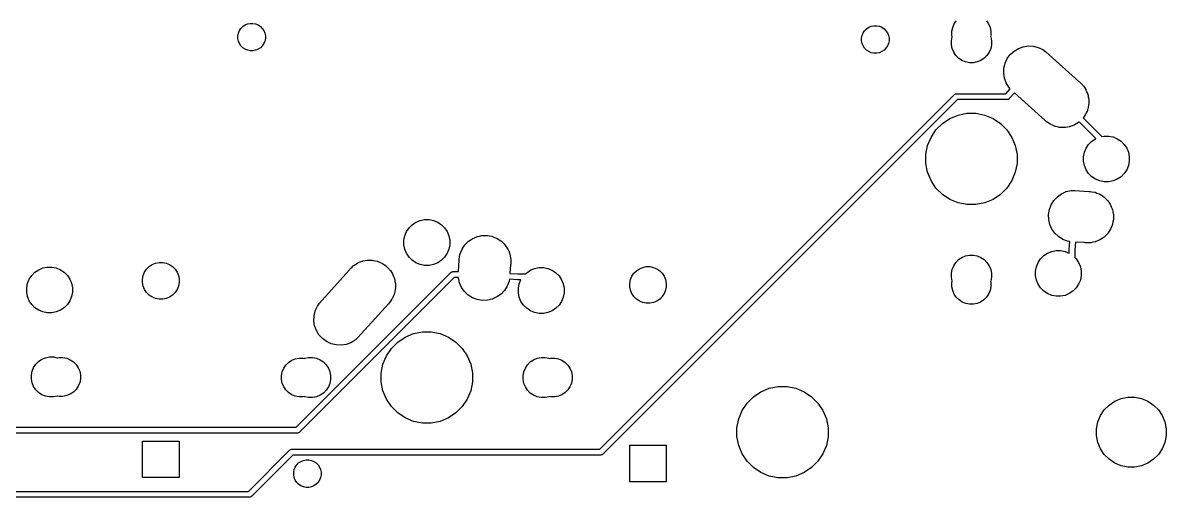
# Model space of a CAD drawing. Extents: x 53 to 306, y -113 to -55.
# Drawn here: x 256.25 to 306.21, y -110.03 to -89.3 of the extents above; entities that cross this region are included whole.
import ezdxf

# ---------------------------------------------------------------- set-up
doc = ezdxf.new("R2010")
doc.units = 0
doc.layers.add('BLACK', color=7, linetype='CONTINUOUS')

msp = doc.modelspace()

# ---------------------------------------------------------------- linework, layer by layer
at = {"layer": 'BLACK', "linetype": 'CONTINUOUS'}
for p, q in [((265.86, -89.459), (265.958, -89.3933)), ((265.958, -89.3933), (266.067, -89.3481)), ((266.067, -89.3481), (266.183, -89.325)), ((266.183, -89.325), (266.301, -89.325)), ((266.301, -89.325), (266.417, -89.3481)), ((266.417, -89.3481), (266.526, -89.3933)), ((266.526, -89.3933), (266.624, -89.459)), ((293.325, -89.4531), (293.441, -89.43)), ((293.441, -89.43), (293.559, -89.43)), ((293.559, -89.43), (293.675, -89.4531)), ((296.883, -89.5021), (296.947, -89.3474)), ((296.947, -89.3474), (297.04, -89.2082)), ((298.36, -89.2082), (298.453, -89.3474)), ((298.453, -89.3474), (298.517, -89.5021)), ((265.642, -89.8659), (265.665, -89.75)), ((265.642, -89.9841), (265.642, -89.8659)), ((265.665, -89.75), (265.71, -89.6408)), ((265.71, -89.6408), (265.776, -89.5425)), ((265.776, -89.5425), (265.86, -89.459)), ((266.624, -89.459), (266.708, -89.5425)), ((266.708, -89.5425), (266.774, -89.6408)), ((266.774, -89.6408), (266.819, -89.75)), ((266.819, -89.75), (266.842, -89.8659)), ((266.842, -89.8659), (266.842, -89.9841)), ((292.9, -89.9709), (292.923, -89.855)), ((292.923, -89.855), (292.968, -89.7458)), ((292.968, -89.7458), (293.034, -89.6475)), ((293.034, -89.6475), (293.118, -89.5639)), ((293.118, -89.5639), (293.216, -89.4983)), ((293.216, -89.4983), (293.325, -89.4531)), ((293.675, -89.4531), (293.784, -89.4983)), ((293.784, -89.4983), (293.882, -89.5639)), ((293.882, -89.5639), (293.966, -89.6475)), ((293.966, -89.6475), (294.032, -89.7458)), ((294.032, -89.7458), (294.077, -89.855)), ((294.077, -89.855), (294.1, -89.9709)), ((296.825, -90.0838), (296.859, -89.9148)), ((296.85, -89.6663), (296.883, -89.5021)), ((296.85, -89.8337), (296.85, -89.6663)), ((296.864, -89.9025), (296.85, -89.8337)), ((296.859, -89.9148), (296.864, -89.9025)), ((298.517, -89.5021), (298.55, -89.6663)), ((298.55, -89.8337), (298.536, -89.9025)), ((298.536, -89.9025), (298.541, -89.9148)), ((298.541, -89.9148), (298.575, -90.0838)), ((298.55, -89.6663), (298.55, -89.8337)), ((265.665, -90.1), (265.642, -89.9841)), ((265.71, -90.2092), (265.665, -90.1)), ((265.776, -90.3075), (265.71, -90.2092)), ((265.86, -90.391), (265.776, -90.3075)), ((265.958, -90.4567), (265.86, -90.391)), ((266.624, -90.391), (266.526, -90.4567)), ((266.708, -90.3075), (266.624, -90.391)), ((266.774, -90.2092), (266.708, -90.3075)), ((266.819, -90.1), (266.774, -90.2092)), ((266.842, -89.9841), (266.819, -90.1)), ((292.9, -90.0891), (292.9, -89.9709)), ((292.923, -90.205), (292.9, -90.0891)), ((292.968, -90.3142), (292.923, -90.205)), ((293.034, -90.4125), (292.968, -90.3142)), ((293.118, -90.496), (293.034, -90.4125)), ((293.966, -90.4125), (293.882, -90.496)), ((294.032, -90.3142), (293.966, -90.4125)), ((294.077, -90.205), (294.032, -90.3142)), ((294.1, -90.0891), (294.077, -90.205)), ((294.1, -89.9709), (294.1, -90.0891)), ((296.825, -90.2562), (296.825, -90.0838)), ((296.859, -90.4252), (296.825, -90.2562)), ((296.925, -90.5845), (296.859, -90.4252)), ((298.541, -90.4252), (298.475, -90.5845)), ((298.575, -90.2562), (298.541, -90.4252)), ((298.575, -90.0838), (298.575, -90.2562)), ((299.562, -90.5354), (299.752, -90.4205)), ((299.752, -90.4205), (299.96, -90.3448)), ((299.96, -90.3448), (300.179, -90.3112)), ((300.179, -90.3112), (300.4, -90.321)), ((300.4, -90.321), (300.615, -90.3737)), ((300.615, -90.3737), (300.816, -90.4675)), ((266.067, -90.5019), (265.958, -90.4567)), ((266.183, -90.525), (266.067, -90.5019)), ((266.301, -90.525), (266.183, -90.525)), ((266.417, -90.5019), (266.301, -90.525)), ((266.526, -90.4567), (266.417, -90.5019)), ((293.216, -90.5617), (293.118, -90.496)), ((293.325, -90.6069), (293.216, -90.5617)), ((293.441, -90.63), (293.325, -90.6069)), ((293.559, -90.63), (293.441, -90.63)), ((293.675, -90.6069), (293.559, -90.63)), ((293.784, -90.5617), (293.675, -90.6069)), ((293.882, -90.496), (293.784, -90.5617)), ((297.02, -90.7278), (296.925, -90.5845)), ((297.142, -90.8497), (297.02, -90.7278)), ((297.286, -90.9454), (297.142, -90.8497)), ((298.258, -90.8497), (298.114, -90.9454)), ((298.38, -90.7278), (298.258, -90.8497)), ((298.475, -90.5845), (298.38, -90.7278)), ((299.174, -91.0645), (299.267, -90.8637)), ((299.267, -90.8637), (299.399, -90.6851)), ((299.399, -90.6851), (299.562, -90.5354)), ((300.816, -90.4675), (300.95, -90.5657)), ((300.95, -90.5657), (302.392, -91.8592)), ((297.445, -91.0114), (297.286, -90.9454)), ((297.614, -91.045), (297.445, -91.0114)), ((297.786, -91.045), (297.614, -91.045)), ((297.955, -91.0114), (297.786, -91.045)), ((298.114, -90.9454), (297.955, -91.0114)), ((299.111, -91.5011), (299.121, -91.2797)), ((299.121, -91.2797), (299.174, -91.0645)), ((299.145, -91.7202), (299.111, -91.5011)), ((299.221, -91.9284), (299.145, -91.7202)), ((299.335, -92.118), (299.221, -91.9284)), ((302.392, -91.8592), (302.417, -91.8762)), ((302.417, -91.8762), (302.474, -91.9328)), ((302.474, -91.9328), (302.492, -91.9495)), ((296.95, -92.4412), (296.964, -92.4295)), ((296.964, -92.4295), (296.986, -92.4179)), ((296.986, -92.4179), (297.009, -92.4107)), ((297.009, -92.4107), (297.028, -92.4089)), ((297.028, -92.4089), (297.034, -92.4083)), ((297.028, -92.4089), (297.028, -92.4089)), ((297.034, -92.4083), (297.04, -92.4089)), ((297.04, -92.4089), (299.203, -92.4089)), ((299.203, -92.4089), (299.4, -92.1888)), ((299.4, -92.1888), (299.335, -92.118)), ((299.582, -92.3608), (299.353, -92.6153)), ((300.926, -93.5669), (299.582, -92.3608)), ((302.492, -91.9495), (302.513, -91.9723)), ((302.513, -91.9723), (302.574, -92.0329)), ((302.574, -92.0329), (302.588, -92.0536)), ((302.588, -92.0536), (302.605, -92.072)), ((302.605, -92.072), (302.649, -92.1458)), ((302.649, -92.1458), (302.697, -92.2171)), ((302.697, -92.2171), (302.706, -92.2401)), ((302.706, -92.2401), (302.719, -92.2615)), ((302.719, -92.2615), (302.749, -92.3426)), ((302.749, -92.3426), (302.782, -92.4218)), ((302.782, -92.4218), (302.787, -92.4463)), ((281.453, -107.938), (296.941, -92.4498)), ((297.086, -92.6589), (281.598, -108.147)), ((296.941, -92.4498), (296.945, -92.4451)), ((296.945, -92.4451), (296.95, -92.4412)), ((296.95, -92.4412), (296.95, -92.4412)), ((299.256, -92.6589), (297.086, -92.6589)), ((299.265, -92.6593), (299.256, -92.6589)), ((299.274, -92.658), (299.265, -92.6593)), ((299.283, -92.6571), (299.274, -92.658)), ((299.286, -92.6561), (299.283, -92.6571)), ((299.29, -92.6556), (299.286, -92.6561)), ((299.298, -92.6525), (299.29, -92.6556)), ((299.307, -92.6499), (299.298, -92.6525)), ((299.31, -92.6483), (299.307, -92.6499)), ((299.313, -92.6472), (299.31, -92.6483)), ((299.32, -92.6425), (299.313, -92.6472)), ((299.328, -92.6383), (299.32, -92.6425)), ((299.331, -92.6362), (299.328, -92.6383)), ((299.334, -92.6344), (299.331, -92.6362)), ((299.34, -92.6284), (299.334, -92.6344)), ((299.347, -92.6227), (299.34, -92.6284)), ((299.353, -92.6153), (299.347, -92.6227)), ((302.787, -92.4463), (302.795, -92.4698)), ((302.795, -92.4698), (302.808, -92.555)), ((302.819, -92.9102), (302.799, -92.9939)), ((302.808, -92.555), (302.825, -92.6392)), ((302.82, -92.8853), (302.819, -92.9102)), ((302.825, -92.8608), (302.82, -92.8853)), ((302.825, -92.6392), (302.825, -92.6641)), ((302.825, -92.6641), (302.829, -92.6889)), ((302.829, -92.6889), (302.825, -92.775)), ((302.825, -92.775), (302.825, -92.8608)), ((296.756, -93.483), (297.118, -93.3327)), ((297.118, -93.3327), (297.504, -93.2561)), ((297.504, -93.2561), (297.896, -93.2561)), ((297.896, -93.2561), (298.282, -93.3327)), ((298.282, -93.3327), (298.644, -93.483)), ((302.622, -93.3956), (302.582, -93.4551)), ((302.673, -93.3263), (302.622, -93.3956)), ((302.683, -93.3036), (302.673, -93.3263)), ((302.697, -93.2829), (302.683, -93.3036)), ((302.73, -93.2035), (302.697, -93.2829)), ((302.766, -93.1255), (302.73, -93.2035)), ((302.772, -93.1012), (302.766, -93.1255)), ((302.782, -93.0781), (302.772, -93.1012)), ((302.799, -92.9939), (302.782, -93.0781)), ((296.151, -93.979), (296.429, -93.7012)), ((296.429, -93.7012), (296.756, -93.483)), ((298.644, -93.483), (298.971, -93.7012)), ((298.971, -93.7012), (299.249, -93.979)), ((300.983, -93.6238), (300.926, -93.5669)), ((301.055, -93.6718), (300.983, -93.6238)), ((301.124, -93.7225), (301.055, -93.6718)), ((301.146, -93.733), (301.124, -93.7225)), ((301.167, -93.747), (301.146, -93.733)), ((301.247, -93.78), (301.167, -93.747)), ((301.325, -93.8162), (301.247, -93.78)), ((301.349, -93.8222), (301.325, -93.8162)), ((301.372, -93.8318), (301.349, -93.8222)), ((301.456, -93.8486), (301.372, -93.8318)), ((301.54, -93.869), (301.456, -93.8486)), ((301.565, -93.8701), (301.54, -93.869)), ((301.589, -93.875), (301.565, -93.8701)), ((301.675, -93.875), (301.589, -93.875)), ((301.761, -93.8788), (301.675, -93.875)), ((301.786, -93.875), (301.761, -93.8788)), ((301.811, -93.875), (301.786, -93.875)), ((301.895, -93.8582), (301.811, -93.875)), ((301.98, -93.8452), (301.895, -93.8582)), ((302.004, -93.8366), (301.98, -93.8452)), ((302.028, -93.8318), (302.004, -93.8366)), ((302.108, -93.7988), (302.028, -93.8318)), ((302.188, -93.7695), (302.108, -93.7988)), ((302.21, -93.7565), (302.188, -93.7695)), ((302.233, -93.747), (302.21, -93.7565)), ((302.304, -93.6991), (302.233, -93.747)), ((302.378, -93.6546), (302.304, -93.6991)), ((302.396, -93.6377), (302.378, -93.6546)), ((302.405, -93.6319), (302.396, -93.6377)), ((303.134, -94.3607), (302.405, -93.6319)), ((302.582, -93.4551), (303.397, -94.2707)), ((295.783, -94.6684), (295.933, -94.3055)), ((295.933, -94.3055), (296.151, -93.979)), ((299.249, -93.979), (299.467, -94.3055)), ((299.467, -94.3055), (299.617, -94.6684)), ((302.963, -94.4732), (303.126, -94.3638)), ((303.126, -94.3638), (303.134, -94.3607)), ((303.397, -94.2707), (303.502, -94.25)), ((303.502, -94.25), (303.698, -94.25)), ((303.698, -94.25), (303.892, -94.2884)), ((303.892, -94.2884), (304.074, -94.3638)), ((304.074, -94.3638), (304.237, -94.4732)), ((295.706, -95.0536), (295.783, -94.6684)), ((299.617, -94.6684), (299.694, -95.0536)), ((302.638, -94.9583), (302.714, -94.7763)), ((302.714, -94.7763), (302.823, -94.6125)), ((302.823, -94.6125), (302.963, -94.4732)), ((304.237, -94.4732), (304.377, -94.6125)), ((304.377, -94.6125), (304.486, -94.7763)), ((304.486, -94.7763), (304.562, -94.9583)), ((295.706, -95.4464), (295.706, -95.0536)), ((299.694, -95.0536), (299.694, -95.4464)), ((302.6, -95.1515), (302.638, -94.9583)), ((302.6, -95.3485), (302.6, -95.1515)), ((302.638, -95.5417), (302.6, -95.3485)), ((304.562, -94.9583), (304.6, -95.1515)), ((304.6, -95.3485), (304.562, -95.5417)), ((304.6, -95.1515), (304.6, -95.3485)), ((295.783, -95.8316), (295.706, -95.4464)), ((295.933, -96.1945), (295.783, -95.8316)), ((299.617, -95.8316), (299.467, -96.1945)), ((299.694, -95.4464), (299.617, -95.8316)), ((302.714, -95.7237), (302.638, -95.5417)), ((302.823, -95.8875), (302.714, -95.7237)), ((302.963, -96.0268), (302.823, -95.8875)), ((304.377, -95.8875), (304.237, -96.0268)), ((304.486, -95.7237), (304.377, -95.8875)), ((304.562, -95.5417), (304.486, -95.7237)), ((296.151, -96.521), (295.933, -96.1945)), ((299.467, -96.1945), (299.249, -96.521)), ((303.126, -96.1362), (302.963, -96.0268)), ((303.308, -96.2116), (303.126, -96.1362)), ((303.502, -96.25), (303.308, -96.2116)), ((303.698, -96.25), (303.502, -96.25)), ((303.892, -96.2116), (303.698, -96.25)), ((304.074, -96.1362), (303.892, -96.2116)), ((304.237, -96.0268), (304.074, -96.1362)), ((296.429, -96.7988), (296.151, -96.521)), ((296.756, -97.017), (296.429, -96.7988)), ((298.971, -96.7988), (298.644, -97.017)), ((299.249, -96.521), (298.971, -96.7988)), ((301.305, -97.0595), (301.457, -96.8981)), ((301.457, -96.8981), (301.637, -96.7695)), ((301.637, -96.7695), (301.839, -96.6786)), ((301.839, -96.6786), (302.055, -96.6288)), ((302.055, -96.6288), (302.221, -96.6238)), ((302.221, -96.6238), (302.825, -96.665)), ((302.825, -96.665), (302.891, -96.665)), ((302.891, -96.665), (302.968, -96.6804)), ((302.968, -96.6804), (303.075, -96.6984)), ((303.075, -96.6984), (303.094, -96.7054)), ((303.094, -96.7054), (303.108, -96.7082)), ((303.108, -96.7082), (303.181, -96.7386)), ((303.181, -96.7386), (303.283, -96.777)), ((303.283, -96.777), (303.299, -96.7874)), ((303.299, -96.7874), (303.313, -96.793)), ((303.313, -96.793), (303.38, -96.8377)), ((303.38, -96.8377), (303.471, -96.8945)), ((303.471, -96.8945), (303.485, -96.9079)), ((303.485, -96.9079), (303.497, -96.9162)), ((303.497, -96.9162), (303.555, -96.9742)), ((297.118, -97.1673), (296.756, -97.017)), ((297.504, -97.2439), (297.118, -97.1673)), ((297.896, -97.2439), (297.504, -97.2439)), ((298.282, -97.1673), (297.896, -97.2439)), ((298.644, -97.017), (298.282, -97.1673)), ((301.109, -97.4546), (301.187, -97.2474)), ((301.187, -97.2474), (301.305, -97.0595)), ((303.555, -96.9742), (303.632, -97.0464)), ((303.632, -97.0464), (303.643, -97.062)), ((303.643, -97.062), (303.654, -97.0729)), ((303.654, -97.0729), (303.701, -97.1429)), ((303.701, -97.1429), (303.76, -97.2269)), ((303.76, -97.2269), (303.768, -97.244)), ((303.768, -97.244), (303.777, -97.2571)), ((303.777, -97.2571), (303.81, -97.3372)), ((303.81, -97.3372), (303.851, -97.429)), ((303.851, -97.429), (303.856, -97.4468)), ((273.608, -97.9384), (273.802, -97.9)), ((273.802, -97.9), (273.998, -97.9)), ((273.998, -97.9), (274.192, -97.9384)), ((301.072, -97.6731), (301.109, -97.4546)), ((301.079, -97.8946), (301.072, -97.6731)), ((301.129, -98.1106), (301.079, -97.8946)), ((303.856, -97.4468), (303.862, -97.4618)), ((303.862, -97.4618), (303.879, -97.5496)), ((303.879, -97.5496), (303.901, -97.6449)), ((303.905, -97.9008), (303.886, -97.9943)), ((303.901, -97.6449), (303.902, -97.6627)), ((303.902, -97.6627), (303.905, -97.6792)), ((303.905, -97.6792), (303.905, -97.7716)), ((303.905, -97.7716), (303.908, -97.8664)), ((303.908, -97.8664), (303.905, -97.8835)), ((303.905, -97.8835), (303.905, -97.9008)), ((272.938, -98.6083), (273.014, -98.4263)), ((273.014, -98.4263), (273.123, -98.2625)), ((273.123, -98.2625), (273.263, -98.1232)), ((273.263, -98.1232), (273.426, -98.0138)), ((273.426, -98.0138), (273.608, -97.9384)), ((274.192, -97.9384), (274.374, -98.0138)), ((274.374, -98.0138), (274.537, -98.1232)), ((274.537, -98.1232), (274.677, -98.2625)), ((274.677, -98.2625), (274.786, -98.4263)), ((274.786, -98.4263), (274.862, -98.6083)), ((301.22, -98.3127), (301.129, -98.1106)), ((301.348, -98.4931), (301.22, -98.3127)), ((303.721, -98.4069), (303.675, -98.4801)), ((303.777, -98.3229), (303.721, -98.4069)), ((303.784, -98.3059), (303.777, -98.3229)), ((303.793, -98.2922), (303.784, -98.3059)), ((303.824, -98.209), (303.793, -98.2922)), ((303.862, -98.1181), (303.824, -98.209)), ((303.865, -98.1006), (303.862, -98.1181)), ((303.871, -98.085), (303.865, -98.1006)), ((303.886, -97.9943), (303.871, -98.085)), ((272.9, -98.8015), (272.938, -98.6083)), ((272.9, -98.9985), (272.9, -98.8015)), ((274.862, -98.6083), (274.9, -98.8015)), ((274.9, -98.8015), (274.9, -98.9985)), ((275.624, -98.9448), (275.696, -98.8681)), ((275.696, -98.8681), (275.712, -98.857)), ((275.712, -98.857), (275.723, -98.8462)), ((275.723, -98.8462), (275.793, -98.7994)), ((275.793, -98.7994), (275.877, -98.7395)), ((275.877, -98.7395), (275.894, -98.7318)), ((275.894, -98.7318), (275.907, -98.723)), ((275.907, -98.723), (275.987, -98.6899)), ((275.987, -98.6899), (276.079, -98.6486)), ((276.079, -98.6486), (276.097, -98.6445)), ((276.097, -98.6445), (276.112, -98.6382)), ((276.112, -98.6382), (276.2, -98.6208)), ((276.2, -98.6208), (276.295, -98.5988)), ((276.295, -98.5988), (276.313, -98.5983)), ((276.313, -98.5983), (276.329, -98.595)), ((276.329, -98.595), (276.422, -98.595)), ((276.422, -98.595), (276.516, -98.5921)), ((276.516, -98.5921), (276.533, -98.595)), ((276.533, -98.595), (276.551, -98.595)), ((276.551, -98.595), (276.644, -98.6136)), ((276.644, -98.6136), (276.735, -98.6288)), ((276.735, -98.6288), (276.751, -98.6347)), ((276.751, -98.6347), (276.768, -98.6382)), ((276.768, -98.6382), (276.859, -98.6759)), ((276.859, -98.6759), (276.942, -98.7074)), ((276.942, -98.7074), (276.956, -98.716)), ((276.956, -98.716), (276.973, -98.723)), ((276.973, -98.723), (277.057, -98.7792)), ((277.057, -98.7792), (277.13, -98.8249)), ((277.13, -98.8249), (277.141, -98.8357)), ((277.141, -98.8357), (277.157, -98.8462)), ((277.157, -98.8462), (277.23, -98.9194)), ((277.23, -98.9194), (277.291, -98.9768)), ((301.509, -98.645), (301.348, -98.4931)), ((301.697, -98.7626), (301.509, -98.645)), ((301.905, -98.8412), (301.697, -98.7626)), ((301.999, -98.857), (301.905, -98.8412)), ((301.975, -99.2131), (301.999, -98.857)), ((302.248, -98.8809), (302.225, -99.2277)), ((302.628, -98.9068), (302.248, -98.8809)), ((302.669, -98.915), (302.628, -98.9068)), ((302.748, -98.915), (302.669, -98.915)), ((302.759, -98.9157), (302.748, -98.915)), ((302.782, -98.915), (302.759, -98.9157)), ((302.891, -98.915), (302.782, -98.915)), ((302.91, -98.9111), (302.891, -98.915)), ((302.925, -98.9107), (302.91, -98.9111)), ((303.002, -98.8929), (302.925, -98.9107)), ((303.108, -98.8718), (303.002, -98.8929)), ((303.126, -98.8642), (303.108, -98.8718)), ((303.141, -98.8609), (303.126, -98.8642)), ((303.214, -98.828), (303.141, -98.8609)), ((303.313, -98.787), (303.214, -98.828)), ((303.329, -98.7761), (303.313, -98.787)), ((303.343, -98.77), (303.329, -98.7761)), ((303.409, -98.7226), (303.343, -98.77)), ((303.497, -98.6638), (303.409, -98.7226)), ((303.511, -98.6503), (303.497, -98.6638)), ((303.523, -98.6414), (303.511, -98.6503)), ((303.581, -98.5804), (303.523, -98.6414)), ((303.654, -98.5071), (303.581, -98.5804)), ((303.664, -98.4915), (303.654, -98.5071)), ((303.675, -98.4801), (303.664, -98.4915)), ((272.938, -99.1917), (272.9, -98.9985)), ((273.014, -99.3737), (272.938, -99.1917)), ((273.123, -99.5375), (273.014, -99.3737)), ((274.786, -99.3737), (274.677, -99.5375)), ((274.862, -99.1917), (274.786, -99.3737)), ((274.9, -98.9985), (274.862, -99.1917)), ((275.33, -99.532), (275.348, -99.4245)), ((275.348, -99.4245), (275.355, -99.406)), ((275.355, -99.406), (275.358, -99.3918)), ((275.358, -99.3918), (275.389, -99.3186)), ((275.389, -99.3186), (275.427, -99.2173)), ((275.427, -99.2173), (275.437, -99.2006)), ((275.437, -99.2006), (275.443, -99.1871)), ((275.443, -99.1871), (275.488, -99.1202)), ((275.488, -99.1202), (275.545, -99.0295)), ((275.545, -99.0295), (275.558, -99.0153)), ((275.558, -99.0153), (275.566, -99.0029)), ((275.566, -99.0029), (275.624, -98.9448)), ((277.291, -98.9768), (277.3, -98.9893)), ((277.3, -98.9893), (277.314, -99.0029)), ((277.314, -99.0029), (277.373, -99.0907)), ((277.373, -99.0907), (277.42, -99.1573)), ((277.42, -99.1573), (277.426, -99.1709)), ((277.426, -99.1709), (277.437, -99.1871)), ((277.437, -99.1871), (277.478, -99.2863)), ((277.478, -99.2863), (277.511, -99.3594)), ((277.511, -99.3594), (277.514, -99.3736)), ((277.514, -99.3736), (277.522, -99.3918)), ((277.522, -99.3918), (277.543, -99.4983)), ((300.863, -99.4732), (301.026, -99.3638)), ((301.026, -99.3638), (301.208, -99.2884)), ((301.208, -99.2884), (301.402, -99.25)), ((301.402, -99.25), (301.598, -99.25)), ((301.598, -99.25), (301.792, -99.2884)), ((301.792, -99.2884), (301.974, -99.3638)), ((301.974, -99.2211), (301.975, -99.2193)), ((301.975, -99.2253), (301.974, -99.2211)), ((301.974, -99.3638), (301.975, -99.3644)), ((301.975, -99.2174), (301.975, -99.2131)), ((301.975, -99.2193), (301.975, -99.2174)), ((301.975, -99.3644), (301.975, -99.2253)), ((302.225, -99.2277), (302.225, -99.5604)), ((261.766, -99.9546), (261.897, -99.867)), ((261.897, -99.867), (262.043, -99.8067)), ((262.043, -99.8067), (262.197, -99.776)), ((262.197, -99.776), (262.355, -99.776)), ((262.355, -99.776), (262.509, -99.8067)), ((262.509, -99.8067), (262.655, -99.867)), ((262.655, -99.867), (262.786, -99.9546)), ((270.622, -99.9868), (270.683, -99.9262)), ((270.683, -99.9262), (270.704, -99.9123)), ((270.704, -99.9123), (270.722, -99.8954)), ((270.722, -99.8954), (270.796, -99.8507)), ((270.796, -99.8507), (270.867, -99.803)), ((270.867, -99.803), (270.89, -99.7935)), ((270.89, -99.7935), (270.912, -99.7805)), ((270.912, -99.7805), (270.993, -99.7511)), ((270.993, -99.7511), (271.072, -99.7182)), ((271.072, -99.7182), (271.096, -99.7134)), ((271.096, -99.7134), (271.12, -99.7048)), ((271.12, -99.7048), (271.205, -99.6917)), ((271.205, -99.6917), (271.289, -99.675)), ((271.289, -99.675), (271.314, -99.675)), ((271.314, -99.675), (271.339, -99.6712)), ((271.339, -99.6712), (271.425, -99.675)), ((271.425, -99.675), (271.511, -99.675)), ((271.511, -99.675), (271.535, -99.6799)), ((271.535, -99.6799), (271.56, -99.681)), ((271.56, -99.681), (271.644, -99.7015)), ((271.644, -99.7015), (271.728, -99.7182)), ((271.728, -99.7182), (271.751, -99.7278)), ((271.751, -99.7278), (271.775, -99.7337)), ((271.775, -99.7337), (271.853, -99.7701)), ((271.853, -99.7701), (271.933, -99.803)), ((271.933, -99.803), (271.954, -99.8169)), ((271.954, -99.8169), (271.976, -99.8275)), ((271.976, -99.8275), (272.046, -99.8784)), ((272.046, -99.8784), (272.117, -99.9262)), ((272.117, -99.9262), (272.135, -99.9438)), ((273.263, -99.6768), (273.123, -99.5375)), ((273.426, -99.7862), (273.263, -99.6768)), ((273.608, -99.8616), (273.426, -99.7862)), ((273.802, -99.9), (273.608, -99.8616)), ((273.998, -99.9), (273.802, -99.9)), ((274.192, -99.8616), (273.998, -99.9)), ((274.374, -99.7862), (274.192, -99.8616)), ((274.537, -99.6768), (274.374, -99.7862)), ((274.677, -99.5375), (274.537, -99.6768)), ((275.281, -100.175), (275.315, -99.675)), ((275.315, -99.6092), (275.33, -99.532)), ((275.315, -99.675), (275.315, -99.6092)), ((277.557, -99.8721), (277.531, -100.252)), ((277.543, -99.4983), (277.561, -99.5754)), ((277.565, -99.8308), (277.557, -99.8721)), ((277.561, -99.5754), (277.561, -99.5897)), ((277.561, -99.5897), (277.565, -99.6092)), ((277.565, -99.6092), (277.565, -99.7183)), ((277.565, -99.7183), (277.566, -99.7413)), ((277.566, -99.7413), (277.565, -99.7515)), ((277.565, -99.7515), (277.565, -99.8308)), ((296.859, -100.075), (296.925, -99.9155)), ((296.925, -99.9155), (297.02, -99.7722)), ((297.02, -99.7722), (297.142, -99.6503)), ((297.142, -99.6503), (297.286, -99.5546)), ((297.286, -99.5546), (297.445, -99.4886)), ((297.445, -99.4886), (297.614, -99.455)), ((297.614, -99.455), (297.786, -99.455)), ((297.786, -99.455), (297.955, -99.4886)), ((297.955, -99.4886), (298.114, -99.5546)), ((298.114, -99.5546), (298.258, -99.6503)), ((298.258, -99.6503), (298.38, -99.7722)), ((298.38, -99.7722), (298.475, -99.9155)), ((298.475, -99.9155), (298.541, -100.075)), ((300.538, -99.9583), (300.614, -99.7763)), ((300.614, -99.7763), (300.723, -99.6125)), ((300.723, -99.6125), (300.863, -99.4732)), ((302.225, -99.5604), (302.277, -99.6125)), ((302.277, -99.6125), (302.386, -99.7763)), ((302.386, -99.7763), (302.462, -99.9583)), ((256.526, -100.501), (256.635, -100.338)), ((256.635, -100.338), (256.775, -100.198)), ((256.775, -100.198), (256.938, -100.089)), ((256.938, -100.089), (257.12, -100.013)), ((257.12, -100.013), (257.314, -99.975)), ((257.314, -99.975), (257.51, -99.975)), ((257.51, -99.975), (257.704, -100.013)), ((257.704, -100.013), (257.886, -100.089)), ((257.886, -100.089), (258.049, -100.198)), ((258.049, -100.198), (258.189, -100.338)), ((258.189, -100.338), (258.298, -100.501)), ((261.476, -100.497), (261.507, -100.343)), ((261.507, -100.343), (261.567, -100.197)), ((261.567, -100.197), (261.655, -100.066)), ((261.655, -100.066), (261.766, -99.9546)), ((262.786, -99.9546), (262.897, -100.066)), ((262.897, -100.066), (262.985, -100.197)), ((262.985, -100.197), (263.045, -100.343)), ((263.045, -100.343), (263.076, -100.497)), ((268.194, -106.976), (274.954, -100.216)), ((275.099, -100.425), (268.339, -107.185)), ((269.216, -101.55), (270.509, -100.108)), ((270.509, -100.108), (270.526, -100.083)), ((270.526, -100.083), (270.583, -100.026)), ((270.583, -100.026), (270.6, -100.008)), ((270.6, -100.008), (270.622, -99.9868)), ((272.135, -99.9438), (272.155, -99.9586)), ((272.155, -99.9586), (272.213, -100.022)), ((272.213, -100.022), (272.274, -100.083)), ((272.274, -100.083), (272.288, -100.104)), ((272.288, -100.104), (272.305, -100.122)), ((272.305, -100.122), (272.349, -100.196)), ((272.349, -100.196), (272.397, -100.267)), ((272.397, -100.267), (272.407, -100.29)), ((272.407, -100.29), (272.419, -100.312)), ((272.419, -100.312), (272.449, -100.392)), ((272.449, -100.392), (272.482, -100.472)), ((274.954, -100.216), (274.958, -100.211)), ((274.958, -100.211), (274.963, -100.207)), ((274.963, -100.207), (274.977, -100.196)), ((274.963, -100.207), (274.963, -100.207)), ((274.977, -100.196), (274.999, -100.184)), ((274.999, -100.184), (275.022, -100.177)), ((275.022, -100.177), (275.041, -100.175)), ((275.041, -100.175), (275.047, -100.174)), ((275.041, -100.175), (275.041, -100.175)), ((275.047, -100.174), (275.053, -100.175)), ((275.053, -100.175), (275.281, -100.175)), ((275.278, -100.425), (275.099, -100.425)), ((275.279, -100.445), (275.278, -100.425)), ((277.531, -100.252), (277.878, -100.275)), ((277.878, -100.275), (278.21, -100.275)), ((278.21, -100.275), (278.263, -100.223)), ((278.263, -100.223), (278.426, -100.114)), ((278.426, -100.114), (278.608, -100.038)), ((278.608, -100.038), (278.802, -100)), ((278.802, -100), (278.998, -100)), ((278.998, -100), (279.192, -100.038)), ((279.192, -100.038), (279.374, -100.114)), ((279.374, -100.114), (279.537, -100.223)), ((279.537, -100.223), (279.677, -100.363)), ((279.677, -100.363), (279.786, -100.526)), ((282.797, -100.523), (282.857, -100.377)), ((282.857, -100.377), (282.945, -100.246)), ((282.945, -100.246), (283.056, -100.135)), ((283.056, -100.135), (283.187, -100.047)), ((283.187, -100.047), (283.333, -99.9867)), ((283.333, -99.9867), (283.487, -99.956)), ((283.487, -99.956), (283.645, -99.956)), ((283.645, -99.956), (283.799, -99.9867)), ((283.799, -99.9867), (283.945, -100.047)), ((283.945, -100.047), (284.076, -100.135)), ((284.076, -100.135), (284.187, -100.246)), ((284.187, -100.246), (284.275, -100.377)), ((284.275, -100.377), (284.335, -100.523)), ((296.825, -100.244), (296.859, -100.075)), ((296.825, -100.416), (296.825, -100.244)), ((296.859, -100.585), (296.825, -100.416)), ((298.541, -100.075), (298.575, -100.244)), ((298.575, -100.416), (298.541, -100.585)), ((298.575, -100.244), (298.575, -100.416)), ((300.5, -100.152), (300.538, -99.9583)), ((300.5, -100.348), (300.5, -100.152)), ((300.538, -100.542), (300.5, -100.348)), ((302.462, -99.9583), (302.5, -100.152)), ((302.5, -100.348), (302.462, -100.542)), ((302.5, -100.152), (302.5, -100.348)), ((256.412, -100.877), (256.45, -100.683)), ((256.412, -101.073), (256.412, -100.877)), ((256.45, -100.683), (256.526, -100.501)), ((258.298, -100.501), (258.374, -100.683)), ((258.374, -100.683), (258.412, -100.877)), ((258.412, -100.877), (258.412, -101.073)), ((261.476, -100.655), (261.476, -100.497)), ((261.507, -100.809), (261.476, -100.655)), ((261.567, -100.955), (261.507, -100.809)), ((263.045, -100.809), (262.985, -100.955)), ((263.076, -100.655), (263.045, -100.809)), ((263.076, -100.497), (263.076, -100.655)), ((272.482, -100.472), (272.487, -100.496)), ((272.487, -100.496), (272.495, -100.52)), ((272.495, -100.52), (272.508, -100.605)), ((272.508, -100.605), (272.525, -100.689)), ((272.525, -100.911), (272.52, -100.935)), ((272.525, -100.689), (272.525, -100.714)), ((272.525, -100.714), (272.529, -100.739)), ((272.529, -100.739), (272.525, -100.825)), ((272.525, -100.825), (272.525, -100.911)), ((275.329, -100.661), (275.279, -100.445)), ((275.42, -100.863), (275.329, -100.661)), ((275.548, -101.043), (275.42, -100.863)), ((277.413, -100.803), (277.295, -100.991)), ((277.491, -100.595), (277.413, -100.803)), ((277.507, -100.501), (277.491, -100.595)), ((277.863, -100.525), (277.507, -100.501)), ((277.867, -100.525), (277.863, -100.525)), ((277.869, -100.525), (277.867, -100.525)), ((277.871, -100.526), (277.869, -100.525)), ((277.875, -100.525), (277.871, -100.526)), ((278.014, -100.525), (277.875, -100.525)), ((277.9, -100.902), (277.938, -100.708)), ((277.9, -101.098), (277.9, -100.902)), ((277.938, -100.708), (278.014, -100.526)), ((278.014, -100.526), (278.014, -100.525)), ((279.786, -100.526), (279.862, -100.708)), ((279.862, -100.708), (279.9, -100.902)), ((279.9, -100.902), (279.9, -101.098)), ((282.766, -100.677), (282.797, -100.523)), ((282.766, -100.835), (282.766, -100.677)), ((282.797, -100.989), (282.766, -100.835)), ((284.335, -100.523), (284.366, -100.677)), ((284.366, -100.835), (284.335, -100.989)), ((284.366, -100.677), (284.366, -100.835)), ((296.85, -100.666), (296.864, -100.597)), ((296.85, -100.834), (296.85, -100.666)), ((296.883, -100.998), (296.85, -100.834)), ((296.864, -100.597), (296.859, -100.585)), ((298.55, -100.834), (298.517, -100.998)), ((298.541, -100.585), (298.536, -100.597)), ((298.536, -100.597), (298.55, -100.666)), ((298.55, -100.666), (298.55, -100.834)), ((300.614, -100.724), (300.538, -100.542)), ((300.723, -100.887), (300.614, -100.724)), ((300.863, -101.027), (300.723, -100.887)), ((302.277, -100.887), (302.137, -101.027)), ((302.386, -100.724), (302.277, -100.887)), ((302.462, -100.542), (302.386, -100.724)), ((256.45, -101.267), (256.412, -101.073)), ((256.526, -101.449), (256.45, -101.267)), ((258.374, -101.267), (258.298, -101.449)), ((258.412, -101.073), (258.374, -101.267)), ((261.655, -101.086), (261.567, -100.955)), ((261.766, -101.197), (261.655, -101.086)), ((261.897, -101.285), (261.766, -101.197)), ((262.043, -101.345), (261.897, -101.285)), ((262.197, -101.376), (262.043, -101.345)), ((262.355, -101.376), (262.197, -101.376)), ((262.509, -101.345), (262.355, -101.376)), ((262.655, -101.285), (262.509, -101.345)), ((262.786, -101.197), (262.655, -101.285)), ((262.897, -101.086), (262.786, -101.197)), ((262.985, -100.955), (262.897, -101.086)), ((272.373, -101.376), (272.322, -101.445)), ((272.383, -101.354), (272.373, -101.376)), ((272.397, -101.333), (272.383, -101.354)), ((272.43, -101.253), (272.397, -101.333)), ((272.466, -101.175), (272.43, -101.253)), ((272.472, -101.151), (272.466, -101.175)), ((272.482, -101.128), (272.472, -101.151)), ((272.499, -101.044), (272.482, -101.128)), ((272.519, -100.96), (272.499, -101.044)), ((272.52, -100.935), (272.519, -100.96)), ((275.709, -101.195), (275.548, -101.043)), ((275.897, -101.313), (275.709, -101.195)), ((276.105, -101.391), (275.897, -101.313)), ((276.323, -101.428), (276.105, -101.391)), ((276.545, -101.421), (276.323, -101.428)), ((276.761, -101.371), (276.545, -101.421)), ((276.963, -101.28), (276.761, -101.371)), ((277.143, -101.152), (276.963, -101.28)), ((277.295, -100.991), (277.143, -101.152)), ((277.938, -101.292), (277.9, -101.098)), ((278.014, -101.474), (277.938, -101.292)), ((279.862, -101.292), (279.786, -101.474)), ((279.9, -101.098), (279.862, -101.292)), ((282.857, -101.135), (282.797, -100.989)), ((282.945, -101.266), (282.857, -101.135)), ((283.056, -101.377), (282.945, -101.266)), ((283.187, -101.465), (283.056, -101.377)), ((284.076, -101.377), (283.945, -101.465)), ((284.187, -101.266), (284.076, -101.377)), ((284.275, -101.135), (284.187, -101.266)), ((284.335, -100.989), (284.275, -101.135)), ((296.947, -101.153), (296.883, -100.998)), ((297.04, -101.292), (296.947, -101.153)), ((297.158, -101.41), (297.04, -101.292)), ((297.297, -101.503), (297.158, -101.41)), ((298.242, -101.41), (298.103, -101.503)), ((298.36, -101.292), (298.242, -101.41)), ((298.453, -101.153), (298.36, -101.292)), ((298.517, -100.998), (298.453, -101.153)), ((301.026, -101.136), (300.863, -101.027)), ((301.208, -101.212), (301.026, -101.136)), ((301.402, -101.25), (301.208, -101.212)), ((301.598, -101.25), (301.402, -101.25)), ((301.792, -101.212), (301.598, -101.25)), ((301.974, -101.136), (301.792, -101.212)), ((302.137, -101.027), (301.974, -101.136)), ((256.635, -101.612), (256.526, -101.449)), ((256.775, -101.752), (256.635, -101.612)), ((256.938, -101.861), (256.775, -101.752)), ((257.12, -101.937), (256.938, -101.861)), ((257.886, -101.861), (257.704, -101.937)), ((258.049, -101.752), (257.886, -101.861)), ((258.189, -101.612), (258.049, -101.752)), ((258.298, -101.449), (258.189, -101.612)), ((268.971, -102.1), (269.024, -101.885)), ((269.024, -101.885), (269.117, -101.684)), ((269.117, -101.684), (269.216, -101.55)), ((272.217, -101.574), (270.89, -103.052)), ((272.274, -101.517), (272.217, -101.574)), ((272.322, -101.445), (272.274, -101.517)), ((278.123, -101.637), (278.014, -101.474)), ((278.263, -101.777), (278.123, -101.637)), ((278.426, -101.886), (278.263, -101.777)), ((278.608, -101.962), (278.426, -101.886)), ((279.374, -101.886), (279.192, -101.962)), ((279.537, -101.777), (279.374, -101.886)), ((279.677, -101.637), (279.537, -101.777)), ((279.786, -101.474), (279.677, -101.637)), ((283.333, -101.525), (283.187, -101.465)), ((283.487, -101.556), (283.333, -101.525)), ((283.645, -101.556), (283.487, -101.556)), ((283.799, -101.525), (283.645, -101.556)), ((283.945, -101.465), (283.799, -101.525)), ((297.452, -101.567), (297.297, -101.503)), ((297.616, -101.6), (297.452, -101.567)), ((297.784, -101.6), (297.616, -101.6)), ((297.948, -101.567), (297.784, -101.6)), ((298.103, -101.503), (297.948, -101.567)), ((257.314, -101.975), (257.12, -101.937)), ((257.51, -101.975), (257.314, -101.975)), ((257.704, -101.937), (257.51, -101.975)), ((268.961, -102.321), (268.971, -102.1)), ((268.995, -102.54), (268.961, -102.321)), ((278.802, -102), (278.608, -101.962)), ((278.998, -102), (278.802, -102)), ((279.192, -101.962), (278.998, -102)), ((269.071, -102.748), (268.995, -102.54)), ((269.185, -102.938), (269.071, -102.748)), ((272.956, -103.033), (273.318, -102.883)), ((273.318, -102.883), (273.704, -102.806)), ((273.704, -102.806), (274.096, -102.806)), ((274.096, -102.806), (274.482, -102.883)), ((274.482, -102.883), (274.844, -103.033)), ((269.335, -103.101), (269.185, -102.938)), ((269.514, -103.233), (269.335, -103.101)), ((269.715, -103.326), (269.514, -103.233)), ((269.93, -103.379), (269.715, -103.326)), ((270.151, -103.389), (269.93, -103.379)), ((270.37, -103.355), (270.151, -103.389)), ((270.578, -103.279), (270.37, -103.355)), ((270.768, -103.165), (270.578, -103.279)), ((270.89, -103.052), (270.768, -103.165)), ((272.351, -103.529), (272.629, -103.251)), ((272.629, -103.251), (272.956, -103.033)), ((274.844, -103.033), (275.171, -103.251)), ((275.171, -103.251), (275.449, -103.529)), ((257.237, -103.934), (257.406, -103.9)), ((257.406, -103.9), (257.578, -103.9)), ((257.578, -103.9), (257.747, -103.934)), ((257.759, -103.939), (257.828, -103.925)), ((257.828, -103.925), (257.996, -103.925)), ((257.996, -103.925), (258.16, -103.958)), ((268.565, -103.959), (268.734, -103.925)), ((268.734, -103.925), (268.906, -103.925)), ((268.906, -103.925), (269.075, -103.959)), ((271.983, -104.218), (272.133, -103.856)), ((272.133, -103.856), (272.351, -103.529)), ((275.449, -103.529), (275.667, -103.856)), ((275.667, -103.856), (275.817, -104.218)), ((278.725, -103.959), (278.894, -103.925)), ((278.894, -103.925), (279.066, -103.925)), ((279.066, -103.925), (279.235, -103.959)), ((256.651, -104.52), (256.717, -104.361)), ((256.717, -104.361), (256.812, -104.217)), ((256.812, -104.217), (256.934, -104.095)), ((256.934, -104.095), (257.078, -104)), ((257.078, -104), (257.237, -103.934)), ((257.747, -103.934), (257.759, -103.939)), ((258.16, -103.958), (258.315, -104.022)), ((258.315, -104.022), (258.454, -104.115)), ((258.454, -104.115), (258.572, -104.233)), ((258.572, -104.233), (258.665, -104.372)), ((258.665, -104.372), (258.729, -104.527)), ((267.583, -104.552), (267.647, -104.397)), ((267.647, -104.397), (267.74, -104.258)), ((267.74, -104.258), (267.858, -104.14)), ((267.858, -104.14), (267.997, -104.047)), ((267.997, -104.047), (268.152, -103.983)), ((268.152, -103.983), (268.316, -103.95)), ((268.316, -103.95), (268.484, -103.95)), ((268.484, -103.95), (268.553, -103.964)), ((268.553, -103.964), (268.565, -103.959)), ((269.075, -103.959), (269.234, -104.025)), ((269.234, -104.025), (269.378, -104.12)), ((269.378, -104.12), (269.5, -104.242)), ((269.5, -104.242), (269.595, -104.386)), ((269.595, -104.386), (269.661, -104.545)), ((271.906, -104.604), (271.983, -104.218)), ((275.817, -104.218), (275.894, -104.604)), ((278.139, -104.545), (278.205, -104.386)), ((278.205, -104.386), (278.3, -104.242)), ((278.3, -104.242), (278.422, -104.12)), ((278.422, -104.12), (278.566, -104.025)), ((278.566, -104.025), (278.725, -103.959)), ((279.235, -103.959), (279.247, -103.964)), ((279.247, -103.964), (279.316, -103.95)), ((279.316, -103.95), (279.484, -103.95)), ((279.484, -103.95), (279.648, -103.983)), ((279.648, -103.983), (279.803, -104.047)), ((279.803, -104.047), (279.942, -104.14)), ((279.942, -104.14), (280.06, -104.258)), ((280.06, -104.258), (280.153, -104.397)), ((280.153, -104.397), (280.217, -104.552)), ((256.617, -104.689), (256.651, -104.52)), ((256.617, -104.861), (256.617, -104.689)), ((256.651, -105.03), (256.617, -104.861)), ((258.729, -104.527), (258.762, -104.691)), ((258.762, -104.859), (258.729, -105.023)), ((258.762, -104.691), (258.762, -104.859)), ((267.55, -104.716), (267.583, -104.552)), ((267.55, -104.884), (267.55, -104.716)), ((267.583, -105.048), (267.55, -104.884)), ((269.661, -104.545), (269.695, -104.714)), ((269.695, -104.886), (269.661, -105.055)), ((269.695, -104.714), (269.695, -104.886)), ((271.906, -104.996), (271.906, -104.604)), ((275.894, -104.604), (275.894, -104.996)), ((278.105, -104.714), (278.139, -104.545)), ((278.105, -104.886), (278.105, -104.714)), ((278.139, -105.055), (278.105, -104.886)), ((280.217, -104.552), (280.25, -104.716)), ((280.25, -104.884), (280.217, -105.048)), ((280.25, -104.716), (280.25, -104.884)), ((256.717, -105.189), (256.651, -105.03)), ((256.812, -105.333), (256.717, -105.189)), ((256.934, -105.455), (256.812, -105.333)), ((258.572, -105.317), (258.454, -105.435)), ((258.665, -105.178), (258.572, -105.317)), ((258.729, -105.023), (258.665, -105.178)), ((267.647, -105.203), (267.583, -105.048)), ((267.74, -105.342), (267.647, -105.203)), ((267.858, -105.46), (267.74, -105.342)), ((269.5, -105.358), (269.378, -105.48)), ((269.595, -105.214), (269.5, -105.358)), ((269.661, -105.055), (269.595, -105.214)), ((271.983, -105.382), (271.906, -104.996)), ((272.133, -105.744), (271.983, -105.382)), ((275.817, -105.382), (275.667, -105.744)), ((275.894, -104.996), (275.817, -105.382)), ((278.205, -105.214), (278.139, -105.055)), ((278.3, -105.358), (278.205, -105.214)), ((278.422, -105.48), (278.3, -105.358)), ((280.06, -105.342), (279.942, -105.46)), ((280.153, -105.203), (280.06, -105.342)), ((280.217, -105.048), (280.153, -105.203)), ((288.174, -105.639), (288.501, -105.421)), ((288.501, -105.421), (288.863, -105.271)), ((288.863, -105.271), (289.249, -105.194)), ((289.249, -105.194), (289.641, -105.194)), ((289.641, -105.194), (290.027, -105.271)), ((290.027, -105.271), (290.389, -105.421)), ((290.389, -105.421), (290.716, -105.639)), ((257.078, -105.55), (256.934, -105.455)), ((257.237, -105.616), (257.078, -105.55)), ((257.406, -105.65), (257.237, -105.616)), ((257.578, -105.65), (257.406, -105.65)), ((257.747, -105.616), (257.578, -105.65)), ((257.759, -105.611), (257.747, -105.616)), ((257.828, -105.625), (257.759, -105.611)), ((257.996, -105.625), (257.828, -105.625)), ((258.16, -105.592), (257.996, -105.625)), ((258.315, -105.528), (258.16, -105.592)), ((258.454, -105.435), (258.315, -105.528)), ((267.997, -105.553), (267.858, -105.46)), ((268.152, -105.617), (267.997, -105.553)), ((268.316, -105.65), (268.152, -105.617)), ((268.484, -105.65), (268.316, -105.65)), ((268.553, -105.636), (268.484, -105.65)), ((268.565, -105.641), (268.553, -105.636)), ((268.734, -105.675), (268.565, -105.641)), ((268.906, -105.675), (268.734, -105.675)), ((269.075, -105.641), (268.906, -105.675)), ((269.234, -105.575), (269.075, -105.641)), ((269.378, -105.48), (269.234, -105.575)), ((272.351, -106.071), (272.133, -105.744)), ((275.667, -105.744), (275.449, -106.071)), ((278.566, -105.575), (278.422, -105.48)), ((278.725, -105.641), (278.566, -105.575)), ((278.894, -105.675), (278.725, -105.641)), ((279.066, -105.675), (278.894, -105.675)), ((279.235, -105.641), (279.066, -105.675)), ((279.247, -105.636), (279.235, -105.641)), ((279.316, -105.65), (279.247, -105.636)), ((279.484, -105.65), (279.316, -105.65)), ((279.648, -105.617), (279.484, -105.65)), ((279.803, -105.553), (279.648, -105.617)), ((279.942, -105.46), (279.803, -105.553)), ((287.678, -106.244), (287.896, -105.917)), ((287.896, -105.917), (288.174, -105.639)), ((290.716, -105.639), (290.994, -105.917)), ((290.994, -105.917), (291.212, -106.244)), ((303.714, -106.004), (303.963, -105.837)), ((303.963, -105.837), (304.24, -105.723)), ((304.24, -105.723), (304.535, -105.664)), ((304.535, -105.664), (304.835, -105.664)), ((304.835, -105.664), (305.13, -105.723)), ((305.13, -105.723), (305.407, -105.837)), ((305.407, -105.837), (305.656, -106.004)), ((272.629, -106.349), (272.351, -106.071)), ((272.956, -106.567), (272.629, -106.349)), ((275.171, -106.349), (274.844, -106.567)), ((275.449, -106.071), (275.171, -106.349)), ((287.528, -106.606), (287.678, -106.244)), ((291.212, -106.244), (291.362, -106.606)), ((303.334, -106.466), (303.501, -106.217)), ((303.501, -106.217), (303.714, -106.004)), ((305.656, -106.004), (305.869, -106.217)), ((305.869, -106.217), (306.036, -106.466)), ((273.318, -106.717), (272.956, -106.567)), ((273.704, -106.794), (273.318, -106.717)), ((274.096, -106.794), (273.704, -106.794)), ((274.482, -106.717), (274.096, -106.794)), ((274.844, -106.567), (274.482, -106.717)), ((287.451, -106.992), (287.528, -106.606)), ((291.362, -106.606), (291.439, -106.992)), ((303.161, -107.038), (303.22, -106.743)), ((303.22, -106.743), (303.334, -106.466)), ((306.036, -106.466), (306.15, -106.743)), ((306.15, -106.743), (306.209, -107.038)), ((268.24, -107.226), (250.511, -107.226)), ((250.556, -106.976), (268.194, -106.976)), ((268.246, -107.226), (268.24, -107.226)), ((268.252, -107.226), (268.246, -107.226)), ((268.271, -107.224), (268.252, -107.226)), ((268.252, -107.226), (268.252, -107.226)), ((268.294, -107.217), (268.271, -107.224)), ((268.316, -107.205), (268.294, -107.217)), ((268.335, -107.19), (268.316, -107.205)), ((268.339, -107.185), (268.335, -107.19)), ((287.451, -107.384), (287.451, -106.992)), ((287.528, -107.77), (287.451, -107.384)), ((291.439, -107.384), (291.362, -107.77)), ((291.439, -106.992), (291.439, -107.384)), ((303.161, -107.338), (303.161, -107.038)), ((303.22, -107.633), (303.161, -107.338)), ((306.209, -107.338), (306.15, -107.633)), ((306.209, -107.038), (306.209, -107.338)), ((261.476, -109.176), (261.476, -107.576)), ((261.476, -107.576), (263.076, -107.576)), ((263.076, -107.576), (263.076, -109.176)), ((282.766, -109.356), (282.766, -107.756)), ((282.766, -107.756), (284.366, -107.756)), ((284.366, -107.756), (284.366, -109.356)), ((287.678, -108.132), (287.528, -107.77)), ((291.362, -107.77), (291.212, -108.132)), ((303.334, -107.91), (303.22, -107.633)), ((303.501, -108.159), (303.334, -107.91)), ((306.036, -107.91), (305.869, -108.159)), ((306.15, -107.633), (306.036, -107.91)), ((266.104, -109.777), (267.902, -107.979)), ((268.046, -108.188), (266.248, -109.986)), ((267.902, -107.979), (267.906, -107.974)), ((267.906, -107.974), (267.911, -107.97)), ((267.911, -107.97), (267.925, -107.958)), ((267.911, -107.97), (267.911, -107.97)), ((267.925, -107.958), (267.947, -107.947)), ((267.947, -107.947), (267.97, -107.939)), ((267.97, -107.939), (267.988, -107.938)), ((267.988, -107.938), (267.995, -107.937)), ((267.988, -107.938), (267.988, -107.938)), ((267.995, -107.937), (268.001, -107.938)), ((268.001, -107.938), (281.453, -107.938)), ((281.499, -108.188), (268.046, -108.188)), ((268.505, -108.423), (268.621, -108.4)), ((268.621, -108.4), (268.739, -108.4)), ((268.739, -108.4), (268.855, -108.423)), ((281.505, -108.188), (281.499, -108.188)), ((281.511, -108.188), (281.505, -108.188)), ((281.53, -108.186), (281.511, -108.188)), ((281.511, -108.188), (281.511, -108.188)), ((281.553, -108.179), (281.53, -108.186)), ((281.575, -108.167), (281.553, -108.179)), ((281.594, -108.151), (281.575, -108.167)), ((281.598, -108.147), (281.594, -108.151)), ((287.896, -108.459), (287.678, -108.132)), ((291.212, -108.132), (290.994, -108.459)), ((303.714, -108.372), (303.501, -108.159)), ((303.963, -108.539), (303.714, -108.372)), ((305.656, -108.372), (305.407, -108.539)), ((305.869, -108.159), (305.656, -108.372)), ((268.08, -108.941), (268.103, -108.825)), ((268.103, -108.825), (268.148, -108.716)), ((268.148, -108.716), (268.214, -108.618)), ((268.214, -108.618), (268.298, -108.534)), ((268.298, -108.534), (268.396, -108.468)), ((268.396, -108.468), (268.505, -108.423)), ((268.855, -108.423), (268.964, -108.468)), ((268.964, -108.468), (269.062, -108.534)), ((269.062, -108.534), (269.146, -108.618)), ((269.146, -108.618), (269.212, -108.716)), ((269.212, -108.716), (269.257, -108.825)), ((269.257, -108.825), (269.28, -108.941)), ((288.174, -108.737), (287.896, -108.459)), ((288.501, -108.955), (288.174, -108.737)), ((290.716, -108.737), (290.389, -108.955)), ((290.994, -108.459), (290.716, -108.737)), ((304.24, -108.653), (303.963, -108.539)), ((304.535, -108.712), (304.24, -108.653)), ((304.835, -108.712), (304.535, -108.712)), ((305.13, -108.653), (304.835, -108.712)), ((305.407, -108.539), (305.13, -108.653)), ((263.076, -109.176), (261.476, -109.176)), ((268.08, -109.059), (268.08, -108.941)), ((268.103, -109.175), (268.08, -109.059)), ((268.148, -109.284), (268.103, -109.175)), ((268.214, -109.382), (268.148, -109.284)), ((268.298, -109.466), (268.214, -109.382)), ((269.146, -109.382), (269.062, -109.466)), ((269.212, -109.284), (269.146, -109.382)), ((269.257, -109.175), (269.212, -109.284)), ((269.28, -109.059), (269.257, -109.175)), ((269.28, -108.941), (269.28, -109.059)), ((284.366, -109.356), (282.766, -109.356)), ((288.863, -109.105), (288.501, -108.955)), ((289.249, -109.182), (288.863, -109.105)), ((289.641, -109.182), (289.249, -109.182)), ((290.027, -109.105), (289.641, -109.182)), ((290.389, -108.955), (290.027, -109.105)), ((221.673, -109.777), (266.104, -109.777)), ((268.396, -109.532), (268.298, -109.466)), ((268.505, -109.577), (268.396, -109.532)), ((268.621, -109.6), (268.505, -109.577)), ((268.739, -109.6), (268.621, -109.6)), ((268.855, -109.577), (268.739, -109.6)), ((268.964, -109.532), (268.855, -109.577)), ((269.062, -109.466), (268.964, -109.532)), ((266.149, -110.027), (221.628, -110.027)), ((266.155, -110.027), (266.149, -110.027)), ((266.162, -110.027), (266.155, -110.027)), ((266.18, -110.025), (266.162, -110.027)), ((266.162, -110.027), (266.162, -110.027)), ((266.204, -110.018), (266.18, -110.025)), ((266.225, -110.006), (266.204, -110.018)), ((266.244, -109.991), (266.225, -110.006)), ((266.248, -109.986), (266.244, -109.991))]:
    msp.add_line(p, q, dxfattribs=at)

doc.saveas('drawing.dxf')
